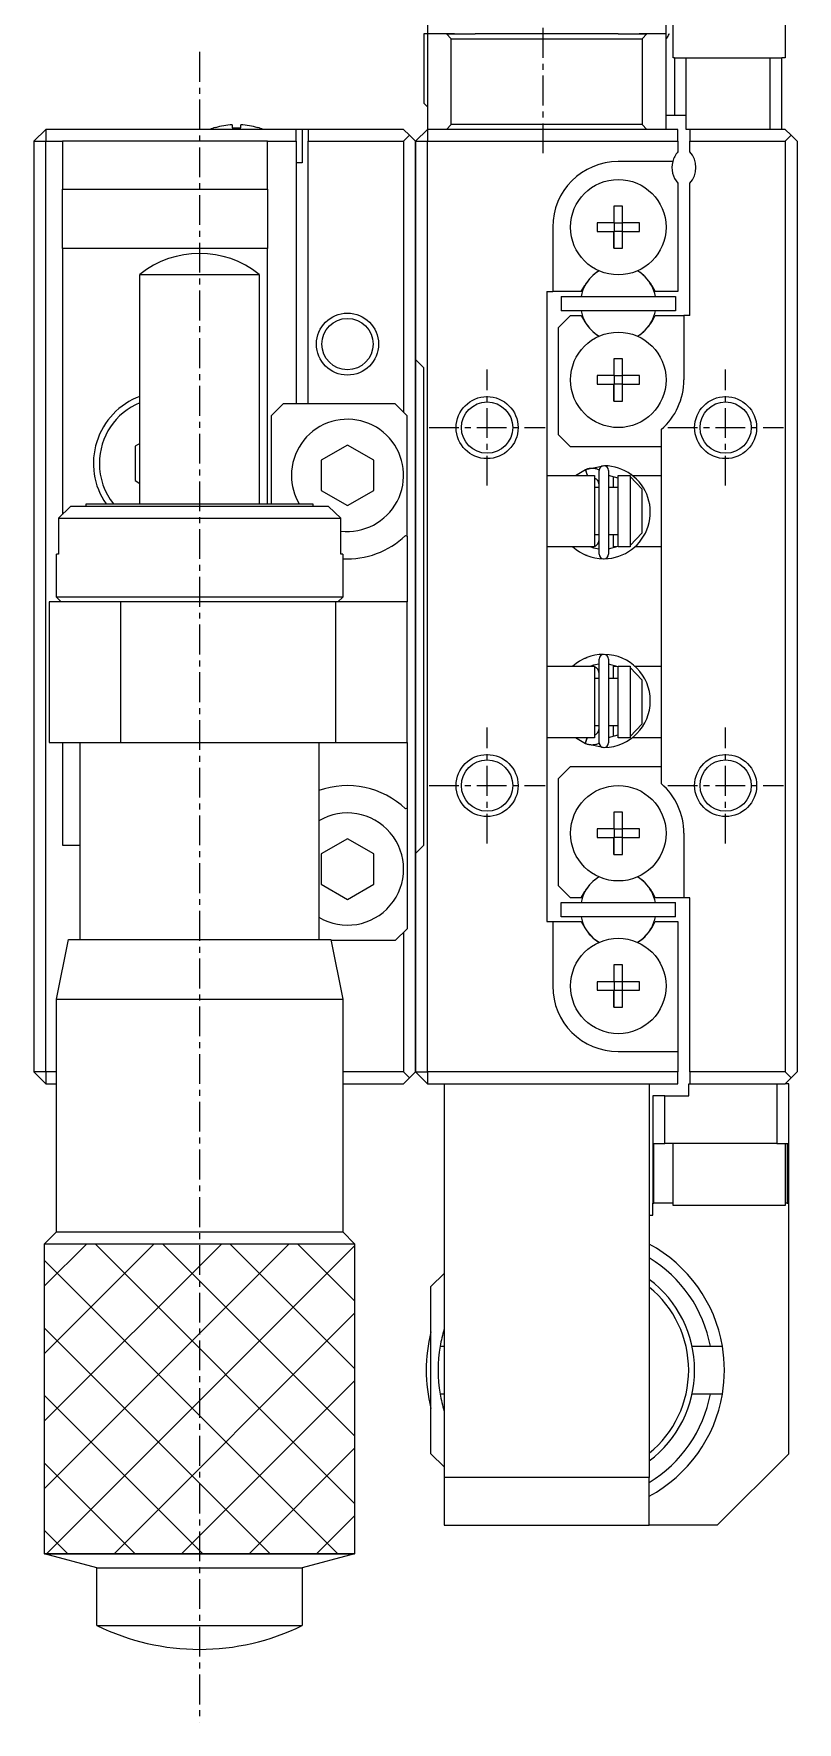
# Model space of a CAD drawing. Extents: x -3 to 342, y 10 to 218.
# Drawn here: x 310.1 to 342.1, y 79.5 to 150.3 of the extents above; entities that cross this region are included whole.
import ezdxf

# ---------------------------------------------------------------- set-up
doc = ezdxf.new("R2010")
doc.units = 0
doc.linetypes.add('CENTER', pattern=[2, 1.25, -0.25, 0.25, -0.25])
doc.layers.get('0').update_dxf_attribs({"linetype": 'CONTINUOUS'})
doc.layers.add('CENTER', color=1, linetype='CENTER')

msp = doc.modelspace()

# ---------------------------------------------------------------- linework, layer by layer
at = {"color": 7, "linetype": 'CONTINUOUS'}
for p, q in [((336.871, 149.287), (336.871, 151.887)), ((341.571, 151.887), (341.571, 149.287)), ((326.571, 150.787), (326.571, 150.287)), ((336.571, 150.287), (336.571, 150.787)), ((326.421, 150.287), (326.421, 147.387)), ((326.571, 150.287), (326.421, 150.287)), ((327.371, 150.287), (326.571, 150.287)), ((326.571, 150.287), (326.571, 146.287)), ((327.371, 150.287), (327.571, 150.087)), ((327.7, 150.287), (327.371, 150.287)), ((327.371, 150.287), (327.7, 150.287)), ((327.571, 146.487), (327.571, 150.087)), ((327.571, 150.087), (335.571, 150.087)), ((327.7, 150.287), (328.571, 150.287)), ((334.571, 150.287), (328.571, 150.287)), ((334.571, 150.287), (335.443, 150.287)), ((335.771, 150.287), (335.443, 150.287)), ((335.443, 150.287), (335.771, 150.287)), ((335.571, 150.087), (335.771, 150.287)), ((335.571, 150.087), (335.571, 146.487)), ((336.571, 150.287), (335.771, 150.287)), ((336.571, 146.287), (336.571, 150.287)), ((336.572, 150.078), (336.599, 150.109)), ((336.599, 150.109), (336.628, 150.146)), ((336.628, 150.146), (336.655, 150.186)), ((336.655, 150.186), (336.68, 150.228)), ((336.68, 150.228), (336.703, 150.274)), ((336.703, 150.274), (336.713, 150.298)), ((336.921, 149.287), (336.871, 149.287)), ((336.921, 149.287), (337.421, 149.287)), ((336.921, 149.287), (336.921, 146.887)), ((337.421, 149.287), (340.921, 149.287)), ((337.421, 146.887), (337.421, 149.287)), ((340.921, 149.287), (340.921, 146.287)), ((340.921, 149.287), (341.421, 149.287)), ((341.571, 149.287), (341.421, 149.287)), ((341.421, 146.287), (341.421, 149.287)), ((326.571, 147.237), (326.421, 147.387)), ((318.391, 146.477), (318.391, 146.357)), ((318.751, 146.357), (318.751, 146.477)), ((327.571, 146.487), (327.371, 146.287)), ((335.571, 146.487), (327.571, 146.487)), ((335.771, 146.287), (335.571, 146.487)), ((336.571, 146.887), (336.921, 146.887)), ((336.921, 146.887), (337.421, 146.887)), ((337.421, 146.287), (337.421, 146.887)), ((310.071, 145.787), (310.571, 146.287)), ((310.071, 145.787), (310.571, 145.787)), ((310.071, 145.787), (310.071, 106.787)), ((321.071, 146.287), (310.571, 146.287)), ((310.571, 146.287), (310.571, 145.787)), ((310.571, 145.787), (311.271, 145.787)), ((310.571, 106.787), (310.571, 145.787)), ((319.871, 145.787), (311.271, 145.787)), ((311.271, 145.787), (311.271, 143.787)), ((317.683, 146.361), (317.685, 146.357)), ((318.391, 146.357), (318.751, 146.357)), ((319.458, 146.357), (319.46, 146.361)), ((319.871, 143.787), (319.871, 145.787)), ((319.871, 145.787), (321.071, 145.787)), ((321.071, 145.787), (321.071, 146.287)), ((321.321, 146.287), (321.071, 146.287)), ((321.071, 145.787), (321.071, 134.787)), ((321.321, 146.287), (321.321, 144.887)), ((321.571, 146.287), (321.321, 146.287)), ((325.571, 146.287), (321.571, 146.287)), ((321.571, 146.287), (321.571, 145.787)), ((321.571, 145.787), (325.571, 145.787)), ((321.571, 134.787), (321.571, 145.787)), ((325.821, 146.037), (325.571, 146.287)), ((325.571, 145.787), (325.821, 146.037)), ((325.571, 145.787), (325.571, 134.437)), ((326.071, 145.787), (325.821, 146.037)), ((326.071, 145.787), (326.571, 146.287)), ((326.071, 145.787), (326.071, 106.787)), ((326.071, 145.787), (326.571, 145.787)), ((326.071, 145.787), (326.071, 106.787)), ((326.071, 136.637), (326.071, 145.787)), ((326.071, 106.787), (326.071, 145.787)), ((326.571, 146.287), (326.571, 145.787)), ((337.071, 146.287), (326.571, 146.287)), ((326.571, 145.787), (337.071, 145.787)), ((326.571, 106.787), (326.571, 145.787)), ((337.071, 145.787), (337.071, 146.287)), ((337.071, 145.787), (337.071, 145.349)), ((337.571, 146.287), (337.421, 146.287)), ((341.571, 146.287), (337.571, 146.287)), ((337.571, 146.287), (337.571, 145.787)), ((337.571, 145.787), (341.571, 145.787)), ((337.571, 145.349), (337.571, 145.787)), ((341.821, 146.037), (341.571, 146.287)), ((341.571, 145.787), (341.821, 146.037)), ((341.571, 145.787), (341.571, 106.787)), ((341.821, 146.037), (342.071, 145.787)), ((342.071, 145.787), (342.071, 106.787)), ((321.321, 144.887), (321.071, 144.887)), ((336.853, 144.937), (334.571, 144.937)), ((311.271, 143.787), (319.871, 143.787)), ((311.271, 141.287), (311.271, 143.787)), ((319.871, 143.787), (319.871, 141.287)), ((337.071, 144.026), (337.071, 139.487)), ((337.571, 138.487), (337.571, 144.026)), ((334.391, 143.074), (334.391, 142.367)), ((334.751, 143.074), (334.391, 143.074)), ((334.391, 143.074), (334.391, 142.367)), ((334.751, 142.367), (334.751, 143.074)), ((333.685, 142.367), (333.685, 142.007)), ((334.391, 142.367), (333.685, 142.367)), ((334.402, 142.357), (334.391, 142.367)), ((334.741, 142.357), (334.402, 142.357)), ((334.402, 142.357), (334.402, 142.018)), ((334.741, 142.357), (334.751, 142.367)), ((334.741, 142.018), (334.741, 142.357)), ((335.458, 142.367), (334.751, 142.367)), ((335.458, 142.007), (335.458, 142.367)), ((331.821, 142.187), (331.821, 139.487)), ((333.685, 142.007), (334.391, 142.007)), ((334.402, 142.018), (334.391, 142.007)), ((334.391, 142.007), (334.391, 141.301)), ((334.391, 141.301), (334.391, 142.007)), ((334.402, 142.018), (334.741, 142.018)), ((334.741, 142.018), (334.751, 142.007)), ((334.751, 142.007), (335.458, 142.007)), ((334.751, 141.301), (334.751, 142.007)), ((319.871, 141.287), (311.271, 141.287)), ((311.271, 141.287), (311.271, 130.151)), ((319.871, 130.587), (319.871, 141.287)), ((334.391, 141.301), (334.751, 141.301)), ((314.521, 140.21), (319.521, 140.21)), ((314.521, 130.587), (314.521, 140.21)), ((319.521, 140.21), (319.521, 130.587)), ((331.571, 139.487), (331.821, 139.487)), ((331.571, 139.487), (331.571, 113.087)), ((333.021, 139.487), (331.821, 139.487)), ((333.021, 139.487), (333.171, 139.747)), ((335.972, 139.747), (336.122, 139.487)), ((337.071, 139.487), (336.122, 139.487)), ((332.171, 139.287), (336.971, 139.287)), ((332.171, 139.287), (332.171, 138.687)), ((336.971, 139.287), (336.971, 138.687)), ((332.071, 137.987), (332.571, 138.487)), ((332.071, 133.487), (332.071, 137.987)), ((336.971, 138.687), (332.171, 138.687)), ((332.571, 138.487), (333.021, 138.487)), ((333.021, 138.487), (333.171, 138.227)), ((335.972, 138.227), (336.122, 138.487)), ((336.122, 138.487), (337.321, 138.487)), ((337.571, 138.487), (337.321, 138.487)), ((337.321, 138.487), (337.321, 135.787)), ((326.071, 136.637), (326.421, 136.287)), ((334.391, 136.674), (334.391, 135.967)), ((334.751, 136.674), (334.391, 136.674)), ((334.391, 136.674), (334.391, 135.967)), ((334.751, 135.967), (334.751, 136.674)), ((326.421, 116.287), (326.421, 136.287)), ((333.685, 135.967), (333.685, 135.607)), ((334.391, 135.967), (333.685, 135.967)), ((334.402, 135.957), (334.391, 135.967)), ((334.741, 135.957), (334.402, 135.957)), ((334.402, 135.957), (334.402, 135.618)), ((334.741, 135.957), (334.751, 135.967)), ((334.741, 135.618), (334.741, 135.957)), ((335.458, 135.967), (334.751, 135.967)), ((335.458, 135.607), (335.458, 135.967)), ((333.685, 135.607), (334.391, 135.607)), ((334.402, 135.618), (334.391, 135.607)), ((334.391, 135.607), (334.391, 134.901)), ((334.391, 134.901), (334.391, 135.607)), ((334.402, 135.618), (334.741, 135.618)), ((334.741, 135.618), (334.751, 135.607)), ((334.751, 135.607), (335.458, 135.607)), ((334.751, 134.901), (334.751, 135.607)), ((320.021, 134.287), (320.521, 134.787)), ((325.221, 134.787), (320.521, 134.787)), ((325.221, 134.787), (325.721, 134.287)), ((334.391, 134.901), (334.751, 134.901)), ((320.021, 134.287), (320.021, 130.587)), ((325.721, 129.24), (325.721, 134.287)), ((314.521, 133.124), (314.321, 133.009)), ((323.221, 133.057), (322.121, 132.422)), ((324.321, 132.422), (323.221, 133.057)), ((332.571, 132.987), (332.071, 133.487)), ((336.371, 133.708), (336.371, 118.866)), ((314.321, 133.009), (314.321, 131.566)), ((322.121, 132.422), (322.121, 131.152)), ((324.321, 131.152), (324.321, 132.422)), ((336.371, 132.987), (332.571, 132.987)), ((331.571, 131.787), (333.571, 131.787)), ((332.78, 131.787), (333.202, 132.034)), ((333.192, 132.029), (333.941, 132.189)), ((333.193, 132.03), (333.266, 131.787)), ((333.198, 132.03), (333.197, 132.025)), ((333.197, 132.025), (333.197, 132.02)), ((333.197, 132.02), (333.197, 132.014)), ((333.197, 132.014), (333.198, 132.006)), ((333.199, 132.033), (333.198, 132.03)), ((333.198, 132.006), (333.2, 131.998)), ((333.201, 132.034), (333.199, 132.033)), ((333.2, 131.998), (333.201, 131.989)), ((333.201, 132.035), (333.232, 132.047)), ((333.203, 132.035), (333.201, 132.034)), ((333.201, 131.989), (333.204, 131.979)), ((333.204, 131.979), (333.207, 131.968)), ((333.207, 131.968), (333.21, 131.956)), ((333.21, 131.956), (333.214, 131.944)), ((333.214, 131.944), (333.218, 131.931)), ((333.218, 131.931), (333.223, 131.917)), ((333.223, 131.917), (333.228, 131.903)), ((333.228, 131.903), (333.233, 131.889)), ((333.232, 132.047), (333.264, 132.058)), ((333.233, 131.889), (333.238, 131.874)), ((333.238, 131.874), (333.244, 131.86)), ((333.244, 131.86), (333.25, 131.845)), ((333.25, 131.845), (333.257, 131.83)), ((333.257, 131.83), (333.263, 131.816)), ((333.263, 131.816), (333.27, 131.801)), ((333.264, 132.058), (333.298, 132.067)), ((333.27, 131.801), (333.276, 131.787)), ((333.298, 132.067), (333.331, 132.075)), ((333.331, 132.075), (333.365, 132.081)), ((333.365, 132.081), (333.399, 132.086)), ((333.399, 132.086), (333.433, 132.089)), ((333.433, 132.089), (333.468, 132.09)), ((333.468, 132.09), (333.502, 132.089)), ((333.502, 132.089), (333.537, 132.086)), ((333.537, 132.086), (333.571, 132.082)), ((333.571, 132.082), (333.605, 132.076)), ((333.571, 131.787), (333.571, 128.787)), ((333.582, 131.667), (333.571, 131.671)), ((333.595, 131.661), (333.582, 131.667)), ((333.608, 131.655), (333.595, 131.661)), ((333.605, 132.076), (333.638, 132.069)), ((333.621, 131.647), (333.608, 131.655)), ((333.634, 131.639), (333.621, 131.647)), ((333.646, 131.631), (333.634, 131.639)), ((333.638, 132.069), (333.671, 132.06)), ((333.657, 131.622), (333.646, 131.631)), ((333.668, 131.612), (333.657, 131.622)), ((333.671, 132.06), (333.704, 132.049)), ((333.704, 132.049), (333.736, 132.036)), ((333.736, 132.036), (333.768, 132.022)), ((333.765, 128.49), (333.765, 131.99)), ((334.165, 131.99), (334.165, 128.49)), ((334.572, 131.668), (334.165, 131.779)), ((334.371, 131.287), (334.371, 131.737)), ((334.571, 128.787), (334.571, 131.787)), ((334.571, 131.787), (335.071, 131.787)), ((335.071, 131.787), (335.071, 131.733)), ((335.071, 131.733), (335.071, 128.842)), ((335.571, 131.204), (335.071, 131.733)), ((335.15, 131.787), (336.371, 131.787)), ((314.321, 131.566), (314.521, 131.45)), ((322.121, 131.152), (323.221, 130.517)), ((323.221, 130.517), (324.321, 131.152)), ((333.571, 131.287), (333.765, 131.287)), ((333.679, 131.602), (333.668, 131.612)), ((333.689, 131.591), (333.679, 131.602)), ((333.698, 131.58), (333.689, 131.591)), ((333.707, 131.568), (333.698, 131.58)), ((333.716, 131.556), (333.707, 131.568)), ((333.723, 131.543), (333.716, 131.556)), ((333.73, 131.53), (333.723, 131.543)), ((333.737, 131.517), (333.73, 131.53)), ((333.743, 131.504), (333.737, 131.517)), ((333.748, 131.49), (333.743, 131.504)), ((333.752, 131.476), (333.748, 131.49)), ((333.756, 131.462), (333.752, 131.476)), ((333.759, 131.447), (333.756, 131.462)), ((333.762, 131.433), (333.759, 131.447)), ((333.764, 131.418), (333.762, 131.433)), ((333.765, 131.403), (333.764, 131.418)), ((333.765, 131.389), (333.765, 131.403)), ((334.165, 131.287), (334.571, 131.287)), ((335.571, 129.371), (335.571, 131.204)), ((311.613, 130.487), (311.105, 129.987)), ((322.43, 130.487), (311.613, 130.487)), ((312.271, 130.587), (321.771, 130.587)), ((312.271, 130.487), (312.271, 130.587)), ((321.771, 130.587), (321.771, 130.487)), ((322.938, 129.987), (322.43, 130.487)), ((311.105, 129.987), (322.938, 129.987)), ((311.105, 129.987), (311.105, 128.487)), ((322.938, 128.487), (322.938, 129.987)), ((325.652, 129.269), (325.721, 129.24)), ((325.721, 129.24), (325.721, 126.487)), ((333.571, 128.787), (331.571, 128.787)), ((333.424, 128.787), (333.537, 128.75)), ((333.765, 129.287), (333.571, 129.287)), ((333.571, 128.809), (333.575, 128.811)), ((333.575, 128.811), (333.589, 128.816)), ((333.589, 128.816), (333.602, 128.823)), ((333.602, 128.823), (333.615, 128.83)), ((333.615, 128.83), (333.628, 128.838)), ((333.628, 128.838), (333.64, 128.846)), ((333.64, 128.846), (333.652, 128.855)), ((333.652, 128.855), (333.663, 128.864)), ((333.663, 128.864), (333.674, 128.874)), ((333.674, 128.874), (333.684, 128.885)), ((333.684, 128.885), (333.694, 128.896)), ((333.694, 128.896), (333.703, 128.908)), ((333.703, 128.908), (333.712, 128.92)), ((333.712, 128.92), (333.72, 128.932)), ((333.72, 128.932), (333.727, 128.945)), ((333.727, 128.945), (333.734, 128.958)), ((333.734, 128.958), (333.74, 128.971)), ((333.74, 128.971), (333.746, 128.985)), ((333.746, 128.985), (333.751, 128.999)), ((333.751, 128.999), (333.755, 129.013)), ((333.755, 129.013), (333.758, 129.027)), ((333.758, 129.027), (333.761, 129.042)), ((333.761, 129.042), (333.763, 129.057)), ((333.763, 129.057), (333.764, 129.071)), ((333.764, 129.071), (333.765, 129.086)), ((333.765, 129.086), (333.765, 129.091)), ((334.571, 129.287), (334.165, 129.287)), ((334.165, 128.702), (334.572, 128.813)), ((334.371, 128.787), (334.371, 129.287)), ((334.506, 128.787), (334.371, 128.787)), ((334.506, 128.787), (334.506, 128.787)), ((335.071, 128.787), (334.571, 128.787)), ((335.071, 128.842), (335.571, 129.371)), ((335.071, 128.842), (335.071, 128.787)), ((336.371, 128.787), (335.263, 128.787)), ((311.105, 128.487), (311.021, 128.487)), ((311.021, 126.687), (311.021, 128.487)), ((323.021, 128.487), (322.938, 128.487)), ((323.021, 128.487), (323.021, 126.687)), ((333.201, 128.446), (333.203, 128.446)), ((333.201, 128.446), (333.201, 128.446)), ((333.253, 128.426), (333.201, 128.446)), ((333.203, 128.446), (333.203, 128.447)), ((333.203, 128.447), (333.204, 128.447)), ((333.206, 128.446), (333.203, 128.446)), ((333.204, 128.447), (333.204, 128.447)), ((333.211, 128.449), (333.206, 128.446)), ((333.255, 128.426), (333.253, 128.426)), ((333.256, 128.426), (333.255, 128.426)), ((333.257, 128.425), (333.256, 128.426)), ((333.26, 128.424), (333.257, 128.425)), ((333.261, 128.424), (333.26, 128.424)), ((333.537, 128.75), (333.765, 128.702)), ((323.021, 126.687), (311.021, 126.687)), ((311.221, 126.487), (311.021, 126.687)), ((323.021, 126.687), (322.821, 126.487)), ((310.721, 126.487), (310.721, 120.587)), ((313.721, 126.487), (310.721, 126.487)), ((313.721, 120.587), (313.721, 126.487)), ((322.721, 126.487), (313.721, 126.487)), ((322.721, 126.487), (322.721, 120.587)), ((325.721, 126.487), (322.721, 126.487)), ((325.721, 120.587), (325.721, 126.487)), ((333.201, 124.128), (333.248, 124.147)), ((333.201, 124.128), (333.203, 124.129)), ((333.201, 124.128), (333.201, 124.128)), ((333.203, 124.129), (333.203, 124.128)), ((333.203, 124.128), (333.204, 124.128)), ((333.248, 124.147), (333.25, 124.147)), ((333.25, 124.147), (333.253, 124.148)), ((333.253, 124.148), (333.254, 124.149)), ((333.254, 124.149), (333.256, 124.149)), ((333.256, 124.149), (333.257, 124.149)), ((333.257, 124.149), (333.259, 124.15)), ((333.259, 124.15), (333.259, 124.15)), ((333.259, 124.15), (333.26, 124.15)), ((333.26, 124.15), (333.262, 124.151)), ((333.262, 124.151), (333.263, 124.151)), ((333.765, 123.872), (333.536, 123.825)), ((333.765, 120.584), (333.765, 124.084)), ((334.165, 124.084), (334.165, 120.584)), ((334.572, 123.762), (334.165, 123.872)), ((331.571, 123.787), (333.571, 123.787)), ((333.536, 123.825), (333.424, 123.788)), ((333.571, 123.787), (333.571, 120.787)), ((333.582, 123.761), (333.571, 123.765)), ((333.571, 123.287), (333.765, 123.287)), ((333.595, 123.755), (333.582, 123.761)), ((333.608, 123.749), (333.595, 123.755)), ((333.621, 123.741), (333.608, 123.749)), ((333.634, 123.733), (333.621, 123.741)), ((333.646, 123.725), (333.634, 123.733)), ((333.657, 123.715), (333.646, 123.725)), ((333.668, 123.706), (333.657, 123.715)), ((333.679, 123.695), (333.668, 123.706)), ((333.689, 123.685), (333.679, 123.695)), ((333.698, 123.673), (333.689, 123.685)), ((333.707, 123.662), (333.698, 123.673)), ((333.716, 123.65), (333.707, 123.662)), ((333.723, 123.637), (333.716, 123.65)), ((333.73, 123.624), (333.723, 123.637)), ((333.737, 123.611), (333.73, 123.624)), ((333.743, 123.598), (333.737, 123.611)), ((333.748, 123.584), (333.743, 123.598)), ((333.752, 123.57), (333.748, 123.584)), ((333.756, 123.556), (333.752, 123.57)), ((333.759, 123.541), (333.756, 123.556)), ((333.762, 123.527), (333.759, 123.541)), ((333.764, 123.512), (333.762, 123.527)), ((333.765, 123.497), (333.764, 123.512)), ((333.765, 123.483), (333.765, 123.497)), ((334.165, 123.287), (334.571, 123.287)), ((334.371, 123.287), (334.371, 123.787)), ((334.371, 123.787), (334.506, 123.787)), ((334.571, 120.787), (334.571, 123.787)), ((334.571, 123.787), (335.071, 123.787)), ((335.071, 123.787), (335.071, 123.733)), ((335.071, 123.733), (335.071, 120.842)), ((335.571, 123.204), (335.071, 123.733)), ((335.263, 123.787), (335.263, 123.787)), ((335.263, 123.787), (336.371, 123.787)), ((335.571, 121.371), (335.571, 123.204)), ((333.765, 121.287), (333.571, 121.287)), ((333.694, 120.99), (333.703, 121.001)), ((333.703, 121.001), (333.712, 121.013)), ((333.712, 121.013), (333.72, 121.026)), ((333.72, 121.026), (333.727, 121.039)), ((333.727, 121.039), (333.734, 121.052)), ((333.734, 121.052), (333.74, 121.065)), ((333.74, 121.065), (333.746, 121.079)), ((333.746, 121.079), (333.751, 121.093)), ((333.751, 121.093), (333.755, 121.107)), ((333.755, 121.107), (333.758, 121.121)), ((333.758, 121.121), (333.761, 121.136)), ((333.761, 121.136), (333.763, 121.15)), ((333.763, 121.15), (333.764, 121.165)), ((333.764, 121.165), (333.765, 121.18)), ((333.765, 121.18), (333.765, 121.185)), ((334.571, 121.287), (334.165, 121.287)), ((334.371, 120.838), (334.371, 121.287)), ((335.071, 120.842), (335.571, 121.371)), ((310.721, 120.587), (313.721, 120.587)), ((311.271, 120.587), (311.271, 116.287)), ((312.021, 112.337), (312.021, 120.587)), ((313.721, 120.587), (322.721, 120.587)), ((322.021, 120.587), (322.021, 112.337)), ((322.721, 120.587), (325.721, 120.587)), ((325.721, 120.587), (325.721, 117.835)), ((333.571, 120.787), (331.571, 120.787)), ((333.202, 120.541), (332.78, 120.787)), ((333.193, 120.545), (333.266, 120.787)), ((333.197, 120.561), (333.198, 120.568)), ((333.197, 120.554), (333.197, 120.561)), ((333.197, 120.549), (333.197, 120.554)), ((333.198, 120.545), (333.197, 120.549)), ((333.198, 120.568), (333.2, 120.576)), ((333.199, 120.542), (333.198, 120.545)), ((333.201, 120.54), (333.199, 120.542)), ((333.2, 120.576), (333.201, 120.586)), ((333.201, 120.586), (333.204, 120.596)), ((333.203, 120.54), (333.201, 120.54)), ((333.219, 120.533), (333.201, 120.54)), ((333.204, 120.596), (333.207, 120.607)), ((333.207, 120.607), (333.21, 120.619)), ((333.21, 120.619), (333.214, 120.631)), ((333.214, 120.631), (333.218, 120.644)), ((333.218, 120.644), (333.223, 120.658)), ((333.252, 120.521), (333.219, 120.533)), ((333.223, 120.658), (333.228, 120.672)), ((333.228, 120.672), (333.233, 120.686)), ((333.233, 120.686), (333.238, 120.7)), ((333.238, 120.7), (333.244, 120.715)), ((333.244, 120.715), (333.25, 120.73)), ((333.25, 120.73), (333.257, 120.744)), ((333.284, 120.511), (333.252, 120.521)), ((333.939, 120.386), (333.256, 120.519)), ((333.257, 120.744), (333.263, 120.759)), ((333.263, 120.759), (333.27, 120.773)), ((333.27, 120.773), (333.276, 120.787)), ((333.318, 120.502), (333.284, 120.511)), ((333.352, 120.495), (333.318, 120.502)), ((333.386, 120.49), (333.352, 120.495)), ((333.42, 120.487), (333.386, 120.49)), ((333.454, 120.485), (333.42, 120.487)), ((333.489, 120.485), (333.454, 120.485)), ((333.523, 120.487), (333.489, 120.485)), ((333.557, 120.49), (333.523, 120.487)), ((333.591, 120.496), (333.557, 120.49)), ((333.571, 120.903), (333.575, 120.905)), ((333.575, 120.905), (333.589, 120.91)), ((333.589, 120.91), (333.602, 120.917)), ((333.625, 120.502), (333.591, 120.496)), ((333.602, 120.917), (333.615, 120.924)), ((333.615, 120.924), (333.628, 120.931)), ((333.658, 120.511), (333.625, 120.502)), ((333.628, 120.931), (333.64, 120.94)), ((333.64, 120.94), (333.652, 120.949)), ((333.652, 120.949), (333.663, 120.958)), ((333.691, 120.521), (333.658, 120.511)), ((333.663, 120.958), (333.674, 120.968)), ((333.674, 120.968), (333.684, 120.979)), ((333.684, 120.979), (333.694, 120.99)), ((333.724, 120.533), (333.691, 120.521)), ((333.756, 120.547), (333.724, 120.533)), ((333.768, 120.552), (333.756, 120.547)), ((334.165, 120.796), (334.572, 120.907)), ((335.071, 120.787), (334.571, 120.787)), ((335.071, 120.842), (335.071, 120.787)), ((335.15, 120.787), (335.149, 120.787)), ((336.371, 120.787), (335.15, 120.787)), ((332.071, 119.087), (332.571, 119.587)), ((332.571, 119.587), (336.371, 119.587)), ((332.071, 114.587), (332.071, 119.087)), ((325.721, 117.835), (325.652, 117.805)), ((325.721, 117.835), (325.721, 112.787)), ((334.391, 117.674), (334.391, 116.967)), ((334.751, 117.674), (334.391, 117.674)), ((334.391, 117.674), (334.391, 116.967)), ((334.751, 116.967), (334.751, 117.674)), ((333.685, 116.967), (333.685, 116.607)), ((334.391, 116.967), (333.685, 116.967)), ((334.402, 116.957), (334.391, 116.967)), ((334.741, 116.957), (334.402, 116.957)), ((334.402, 116.957), (334.402, 116.618)), ((334.741, 116.957), (334.751, 116.967)), ((334.741, 116.618), (334.741, 116.957)), ((335.458, 116.967), (334.751, 116.967)), ((335.458, 116.607), (335.458, 116.967)), ((337.321, 116.787), (337.321, 114.087)), ((311.271, 116.287), (312.021, 116.287)), ((323.221, 116.557), (322.121, 115.922)), ((324.321, 115.922), (323.221, 116.557)), ((326.421, 116.287), (326.071, 115.937)), ((333.685, 116.607), (334.391, 116.607)), ((334.402, 116.618), (334.391, 116.607)), ((334.391, 116.607), (334.391, 115.901)), ((334.391, 115.901), (334.391, 116.607)), ((334.402, 116.618), (334.741, 116.618)), ((334.741, 116.618), (334.751, 116.607)), ((334.751, 116.607), (335.458, 116.607)), ((334.751, 115.901), (334.751, 116.607)), ((322.121, 115.922), (322.121, 114.652)), ((324.321, 114.652), (324.321, 115.922)), ((326.071, 106.787), (326.071, 115.937)), ((334.391, 115.901), (334.751, 115.901)), ((322.121, 114.652), (323.221, 114.017)), ((323.221, 114.017), (324.321, 114.652)), ((332.571, 114.087), (332.071, 114.587)), ((333.021, 114.087), (332.571, 114.087)), ((333.021, 114.087), (333.171, 114.347)), ((335.972, 114.347), (336.122, 114.087)), ((337.321, 114.087), (336.122, 114.087)), ((337.571, 114.087), (337.321, 114.087)), ((337.571, 106.787), (337.571, 114.087)), ((332.171, 113.887), (336.971, 113.887)), ((332.171, 113.287), (332.171, 113.887)), ((336.971, 113.287), (332.171, 113.287)), ((336.971, 113.287), (336.971, 113.887)), ((325.721, 112.787), (325.221, 112.287)), ((325.571, 112.637), (325.571, 106.787)), ((331.571, 113.087), (331.821, 113.087)), ((331.821, 113.087), (331.821, 110.387)), ((331.821, 113.087), (333.021, 113.087)), ((333.021, 113.087), (333.171, 112.827)), ((335.972, 112.827), (336.122, 113.087)), ((336.122, 113.087), (337.071, 113.087)), ((337.071, 113.087), (337.071, 107.637)), ((311.021, 109.837), (311.521, 112.337)), ((311.521, 112.337), (322.521, 112.337)), ((322.521, 112.337), (323.021, 109.837)), ((325.221, 112.287), (322.531, 112.287)), ((334.391, 111.274), (334.391, 110.567)), ((334.751, 111.274), (334.391, 111.274)), ((334.391, 111.274), (334.391, 110.567)), ((334.751, 110.567), (334.751, 111.274)), ((333.685, 110.567), (333.685, 110.207)), ((334.391, 110.567), (333.685, 110.567)), ((334.402, 110.557), (334.391, 110.567)), ((334.741, 110.557), (334.402, 110.557)), ((334.402, 110.557), (334.402, 110.218)), ((334.741, 110.557), (334.751, 110.567)), ((334.741, 110.218), (334.741, 110.557)), ((335.458, 110.567), (334.751, 110.567)), ((335.458, 110.207), (335.458, 110.567)), ((311.021, 109.837), (323.021, 109.837)), ((311.021, 100.087), (311.021, 109.837)), ((323.021, 109.837), (323.021, 100.087)), ((333.685, 110.207), (334.391, 110.207)), ((334.402, 110.218), (334.391, 110.207)), ((334.391, 110.207), (334.391, 109.501)), ((334.391, 109.501), (334.391, 110.207)), ((334.402, 110.218), (334.741, 110.218)), ((334.741, 110.218), (334.751, 110.207)), ((334.751, 110.207), (335.458, 110.207)), ((334.751, 109.501), (334.751, 110.207)), ((334.391, 109.501), (334.751, 109.501)), ((334.571, 107.637), (337.071, 107.637)), ((337.071, 107.637), (337.071, 106.787)), ((310.571, 106.787), (310.071, 106.787)), ((310.571, 106.287), (310.071, 106.787)), ((311.021, 106.787), (310.571, 106.787)), ((310.571, 106.787), (310.571, 106.287)), ((310.571, 106.287), (311.021, 106.287)), ((325.571, 106.787), (323.021, 106.787)), ((323.021, 106.287), (325.571, 106.287)), ((325.821, 106.537), (325.571, 106.787)), ((325.571, 106.287), (325.821, 106.537)), ((326.071, 106.787), (325.821, 106.537)), ((326.071, 106.787), (326.571, 106.787)), ((326.071, 106.787), (326.571, 106.287)), ((337.071, 106.787), (326.571, 106.787)), ((326.571, 106.787), (326.571, 106.287)), ((326.571, 106.287), (327.271, 106.287)), ((327.271, 106.287), (335.871, 106.287)), ((327.271, 106.287), (327.271, 89.787)), ((327.271, 106.287), (335.871, 106.287)), ((335.871, 106.287), (335.871, 89.787)), ((335.871, 106.287), (337.071, 106.287)), ((337.071, 106.287), (337.071, 106.787)), ((337.521, 106.287), (337.571, 106.287)), ((337.521, 105.787), (337.521, 106.287)), ((341.571, 106.787), (337.571, 106.787)), ((337.571, 106.787), (337.571, 106.287)), ((337.571, 106.287), (341.571, 106.287)), ((341.221, 106.287), (341.221, 103.787)), ((341.821, 106.537), (341.571, 106.787)), ((341.571, 106.287), (341.821, 106.537)), ((341.721, 106.287), (341.571, 106.287)), ((341.721, 103.787), (341.721, 106.287)), ((342.071, 106.787), (341.821, 106.537)), ((336.021, 105.787), (336.021, 103.787)), ((336.521, 105.787), (336.021, 105.787)), ((336.521, 103.787), (336.521, 105.787)), ((336.521, 105.787), (337.521, 105.787)), ((336.021, 103.787), (336.521, 103.787)), ((336.021, 103.787), (336.021, 101.287)), ((336.062, 101.287), (336.062, 103.787)), ((341.221, 103.787), (336.521, 103.787)), ((336.871, 101.187), (336.871, 103.787)), ((341.221, 103.787), (341.721, 103.787)), ((341.571, 103.787), (341.571, 101.187)), ((341.652, 103.787), (341.652, 101.287)), ((341.721, 101.287), (341.721, 103.787)), ((336.021, 101.287), (336.062, 101.287)), ((336.021, 100.787), (336.021, 101.287)), ((336.871, 101.287), (336.062, 101.287)), ((341.652, 101.287), (341.571, 101.287)), ((341.652, 101.287), (341.721, 101.287)), ((341.721, 90.787), (341.721, 101.287)), ((335.871, 100.787), (336.021, 100.787)), ((341.571, 101.187), (336.871, 101.187)), ((310.521, 99.587), (311.021, 100.087)), ((311.021, 100.087), (323.021, 100.087)), ((323.021, 100.087), (323.521, 99.587)), ((310.521, 99.587), (323.521, 99.587)), ((310.521, 86.587), (310.521, 99.587)), ((310.521, 99.587), (323.521, 99.587)), ((310.521, 86.587), (310.521, 99.587)), ((323.521, 99.587), (323.521, 86.587)), ((323.521, 99.587), (323.521, 86.587)), ((326.721, 97.787), (327.271, 98.337)), ((326.721, 90.787), (326.721, 97.787)), ((327.105, 95.287), (327.271, 95.287)), ((337.665, 95.287), (338.43, 95.287)), ((338.43, 95.287), (338.938, 95.287)), ((327.271, 93.287), (327.105, 93.287)), ((338.43, 93.287), (337.665, 93.287)), ((338.938, 93.287), (338.43, 93.287)), ((327.271, 90.237), (326.721, 90.787)), ((341.721, 90.787), (338.721, 87.787)), ((335.871, 89.787), (327.271, 89.787)), ((327.271, 89.787), (327.271, 87.787)), ((335.871, 87.787), (335.871, 89.787)), ((327.271, 87.787), (335.871, 87.787)), ((338.721, 87.787), (335.871, 87.787)), ((310.521, 86.587), (323.521, 86.587)), ((312.721, 85.998), (310.521, 86.587)), ((323.521, 86.587), (310.521, 86.587)), ((323.521, 86.587), (321.321, 85.998)), ((312.721, 85.998), (321.321, 85.998)), ((312.721, 83.587), (312.721, 85.998)), ((321.321, 85.998), (321.321, 83.587)), ((312.721, 83.587), (321.321, 83.587))]:
    msp.add_line(p, q, dxfattribs=at)
at = {"color": 3, "linetype": 'CONTINUOUS'}
for p, q in [((312.294, 99.587), (310.521, 97.815)), ((315.122, 99.587), (310.521, 94.986)), ((317.951, 99.587), (310.521, 92.158)), ((320.779, 99.587), (310.521, 89.33)), ((323.521, 99.501), (310.608, 86.587)), ((323.521, 88.705), (312.639, 99.587)), ((323.521, 91.533), (315.467, 99.587)), ((323.521, 94.361), (318.296, 99.587)), ((323.521, 97.19), (321.124, 99.587)), ((322.81, 86.587), (310.521, 98.876)), ((323.521, 96.673), (313.436, 86.587)), ((319.982, 86.587), (310.521, 96.048)), ((323.521, 93.844), (316.264, 86.587)), ((317.153, 86.587), (310.521, 93.219)), ((323.521, 91.016), (319.093, 86.587)), ((314.325, 86.587), (310.521, 90.391)), ((323.521, 88.187), (321.921, 86.587)), ((311.497, 86.587), (310.521, 87.562))]:
    msp.add_line(p, q, dxfattribs=at)
at = {"color": 7, "linetype": 'CONTINUOUS'}
for centre, radius in [((334.571, 142.187), 2), ((323.221, 137.287), 1.075), ((334.571, 135.787), 2), ((329.071, 133.787), 1.075), ((339.071, 133.787), 1.075), ((329.071, 118.787), 1.075), ((339.071, 118.787), 1.075), ((334.571, 116.787), 2), ((334.571, 110.387), 2)]:
    msp.add_circle(centre, radius, dxfattribs=at)
at = {"color": 3, "linetype": 'CONTINUOUS'}
for centre in [(323.221, 137.287), (329.071, 133.787), (339.071, 133.787), (329.071, 118.787), (339.071, 118.787)]:
    msp.add_circle(centre, 1.3, dxfattribs=at)
at = {"color": 7, "linetype": 'CONTINUOUS'}
for centre, radius, start, end in [((318.571, 143.287), 3.195, 93.22971, 106.10671), ((318.571, 143.287), 3.195, 73.89329, 86.77029), ((318.571, 143.287), 3.2, 106.12253, 110.36413), ((318.571, 143.287), 3.2, 69.63587, 73.87747), ((337.821, 144.687), 1, 138.59038, 165.52249), ((336.821, 144.687), 1, 318.59038, 41.40962), ((334.571, 142.187), 2.75, 90, 180), ((337.821, 144.687), 1, 165.52249, 221.40962), ((317.021, 137.087), 4, 51.31781, 128.68219), ((334.571, 138.987), 1.587, 135.00025, 169.10691), ((334.686, 138.872), 1.75, 121.88153, 150), ((334.571, 138.987), 1.587, 120.43318, 135.00025), ((334.571, 138.987), 1.587, 44.99975, 59.56682), ((334.457, 138.872), 1.75, 30, 58.11847), ((334.571, 138.987), 1.587, 10.89309, 44.99975), ((334.571, 138.987), 1.587, 190.89302, 225.00025), ((334.686, 139.102), 1.75, 210, 238.11847), ((334.457, 139.102), 1.75, 301.88153, 330), ((334.571, 138.987), 1.587, 314.99975, 349.10698), ((334.571, 138.987), 1.587, 225.00025, 239.56674), ((334.571, 138.987), 1.587, 300.43326, 314.99975), ((334.571, 135.787), 2.75, 310.88519, 0), ((315.571, 132.287), 3, 110.48723, 214.51811), ((315.571, 132.287), 2.75, 112.44626, 180), ((323.221, 131.787), 2.35, 263.06074, 180), ((315.571, 132.287), 2.75, 180, 218.18348), ((323.221, 131.787), 2.35, 180, 210.70636), ((333.965, 131.99), 0.2, 0, 180), ((333.962, 130.232), 1.957, 54.31539, 89.13829), ((333.965, 130.241), 1.949, 270.84752, 54.226), ((323.221, 131.787), 3.5, 266.72417, 313.98901), ((333.967, 130.244), 1.953, 228.26222, 269.19179), ((333.965, 128.49), 0.2, 180, 0), ((333.967, 122.33), 1.953, 90.83742, 131.73552), ((333.965, 124.084), 0.2, 0, 180), ((333.965, 122.334), 1.949, 270.80251, 89.25591), ((333.965, 120.584), 0.2, 180, 0), ((323.221, 115.287), 3.5, 46.01099, 110.05104), ((334.571, 116.787), 2.75, 0, 49.11481), ((323.221, 115.287), 2.35, 239.29364, 120.70636), ((334.571, 113.587), 1.587, 134.99975, 169.10698), ((334.686, 113.472), 1.75, 121.88153, 150), ((334.571, 113.587), 1.587, 120.43326, 134.99975), ((334.571, 113.587), 1.587, 45.00025, 59.56674), ((334.457, 113.472), 1.75, 30, 58.11847), ((334.571, 113.587), 1.587, 10.89302, 45.00025), ((334.571, 113.587), 1.587, 190.89309, 224.99975), ((334.571, 113.587), 1.587, 315.00025, 349.10691), ((334.686, 113.702), 1.75, 210, 238.11847), ((334.457, 113.702), 1.75, 301.88153, 330), ((334.571, 113.587), 1.587, 224.99975, 239.56682), ((334.571, 113.587), 1.587, 300.43318, 315.00025), ((334.571, 110.387), 2.75, 180, 270), ((333.021, 94.287), 6, 9.59407, 61.64065), ((333.021, 94.287), 5.5, 10.47568, 58.78963), ((333.021, 94.287), 4.75, 306.8699, 53.1301), ((333.021, 94.287), 6.5, 165.75, 194.25), ((333.021, 94.287), 6, 163.40216, 170.40593), ((333.021, 94.287), 6, 170.40593, 189.59407), ((333.021, 94.287), 6, 350.40593, 9.59407), ((333.021, 94.287), 6, 189.59407, 196.59784), ((333.021, 94.287), 5.5, 301.21037, 349.52432), ((333.021, 94.287), 6, 298.35935, 350.40593), ((317.021, 92.332), 9.745, 243.81621, 296.18379)]:
    msp.add_arc(centre, radius, start, end, dxfattribs=at)
at = {"color": 3, "linetype": 'CONTINUOUS'}
msp.add_arc((333.021, 94.287), 4.5, 309.29648, 50.70352, dxfattribs=at)
at = {"layer": 'CENTER', "color": 1, "linetype": 'CENTER'}
for p, q in [((331.421, 145.287), (331.421, 165.287)), ((317.021, 149.532), (317.021, 79.532)), ((329.071, 131.357), (329.071, 136.217)), ((339.071, 131.357), (339.071, 136.217)), ((326.641, 133.787), (331.501, 133.787)), ((336.641, 133.787), (341.501, 133.787)), ((329.071, 116.357), (329.071, 121.217)), ((339.071, 116.357), (339.071, 121.217)), ((326.641, 118.787), (331.501, 118.787)), ((336.641, 118.787), (341.501, 118.787))]:
    msp.add_line(p, q, dxfattribs=at)

doc.saveas('drawing.dxf')
